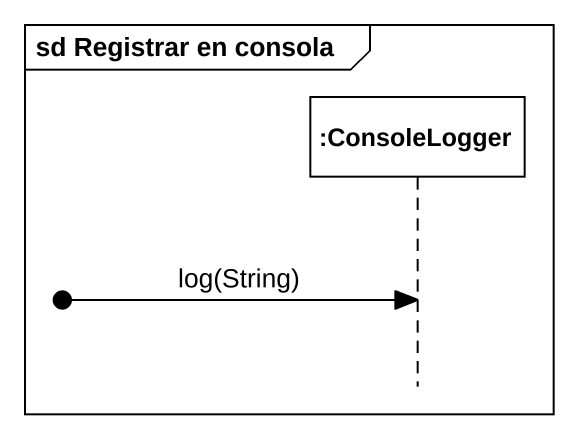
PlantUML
@startuml
mainframe sd Registrar en consola
hide footbox
participant ":ConsoleLogger" as ConsoleLogger

[o-> ConsoleLogger : log(String)
@enduml
